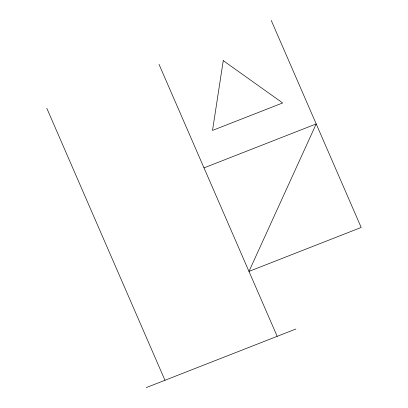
<?xml version="1.0" encoding="UTF-8"?>
<svg xmlns="http://www.w3.org/2000/svg" width="408" height="408" viewBox="0 0 408 408"><rect width="100%" height="100%" fill="white"/><g stroke="black" fill="none" stroke-linecap="round" stroke-linejoin="round"><path stroke-width="0.61" d="M204 167.877L316.205 123.935L248.977 271.412L361.182 227.465L271.228 20.4M146.273 387.6L295.882 329.011M159.023 64.342L277.18 336.335M46.818 108.288L164.975 380.276M223.252 60.644L212.532 130.412L282.662 102.949L223.252 60.644"/></g></svg>
